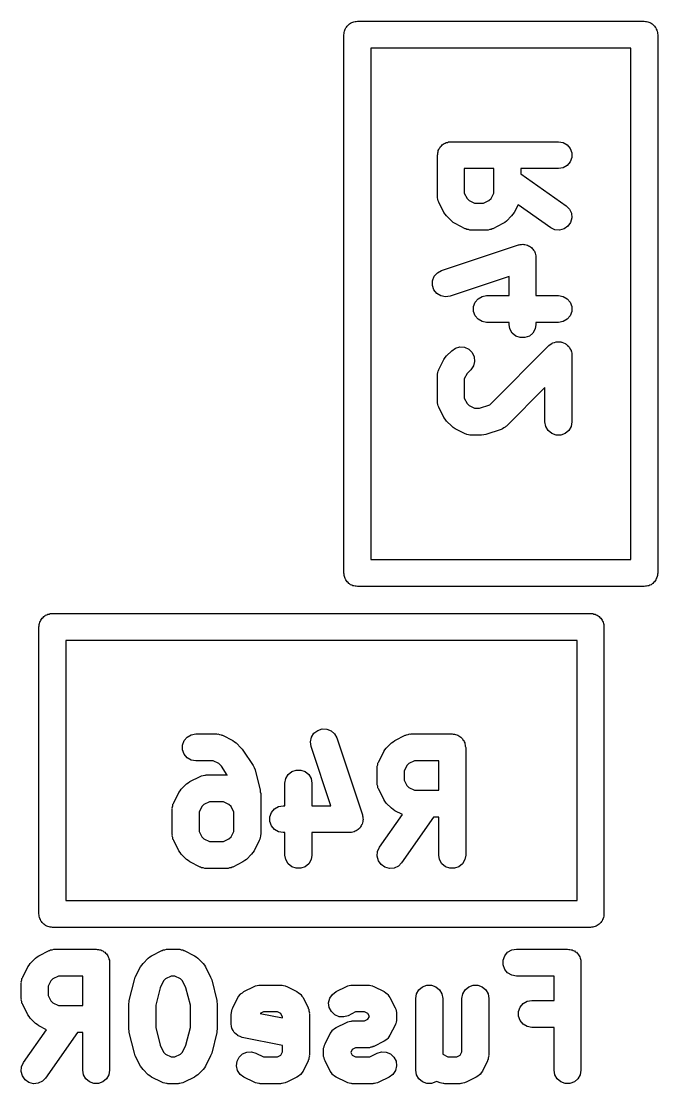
# Model space of a CAD drawing. Extents: x 100 to 214, y -112 to -50.
# Drawn here: x 117.93 to 121.47, y -90.35 to -84.42 of the extents above; entities that cross this region are included whole.
import ezdxf

# ---------------------------------------------------------------- set-up
doc = ezdxf.new("R2010")
doc.units = 0
doc.header["$MEASUREMENT"] = 0
doc.layers.add('BLACK', color=7, linetype='CONTINUOUS')

msp = doc.modelspace()

# ---------------------------------------------------------------- linework, layer by layer
at = {"layer": 'Black'}
for p, q in [((119.762, -84.435), (119.769, -84.4328)), ((119.769, -84.4328), (119.774, -84.4295)), ((119.774, -84.4295), (119.781, -84.4284)), ((119.781, -84.4284), (119.787, -84.4261)), ((119.787, -84.4261), (119.794, -84.4261)), ((119.794, -84.4261), (119.8, -84.425)), ((119.8, -84.425), (121.4, -84.425)), ((121.4, -84.425), (121.406, -84.4261)), ((121.406, -84.4261), (121.413, -84.4261)), ((121.413, -84.4261), (121.419, -84.4284)), ((121.419, -84.4284), (121.426, -84.4295)), ((121.426, -84.4295), (121.431, -84.4328)), ((121.431, -84.4328), (121.438, -84.435)), ((119.726, -84.487), (119.728, -84.4808)), ((119.726, -84.4935), (119.726, -84.487)), ((119.728, -84.4808), (119.73, -84.4743)), ((119.73, -84.4743), (119.733, -84.4687)), ((119.733, -84.4687), (119.735, -84.4625)), ((119.735, -84.4625), (119.739, -84.4575)), ((119.739, -84.4575), (119.743, -84.4518)), ((119.743, -84.4518), (119.748, -84.4476)), ((119.748, -84.4476), (119.752, -84.4425)), ((119.752, -84.4425), (119.757, -84.4393)), ((119.757, -84.4393), (119.762, -84.435)), ((121.438, -84.435), (121.443, -84.4393)), ((121.443, -84.4393), (121.448, -84.4425)), ((121.448, -84.4425), (121.452, -84.4476)), ((121.452, -84.4476), (121.457, -84.4518)), ((121.457, -84.4518), (121.461, -84.4575)), ((121.461, -84.4575), (121.465, -84.4625)), ((121.465, -84.4625), (121.467, -84.4687)), ((121.467, -84.4687), (121.47, -84.4743)), ((121.47, -84.4743), (121.472, -84.4808)), ((121.472, -84.4808), (121.474, -84.487)), ((121.474, -84.487), (121.474, -84.4935)), ((119.725, -84.5), (119.726, -84.4935)), ((119.725, -87.5), (119.725, -84.5)), ((121.474, -84.4935), (121.475, -84.5)), ((121.475, -84.5), (121.475, -87.5)), ((121.325, -84.575), (119.875, -84.575)), ((119.875, -84.575), (119.875, -87.425)), ((121.325, -87.425), (121.325, -84.575)), ((120.251, -85.1458), (120.254, -85.1401)), ((120.254, -85.1401), (120.256, -85.1339)), ((120.256, -85.1339), (120.261, -85.1289)), ((120.261, -85.1289), (120.264, -85.1232)), ((120.264, -85.1232), (120.269, -85.119)), ((120.269, -85.119), (120.273, -85.114)), ((120.273, -85.114), (120.279, -85.1107)), ((120.279, -85.1107), (120.284, -85.1065)), ((120.284, -85.1065), (120.29, -85.1042)), ((120.29, -85.1042), (120.296, -85.101)), ((120.296, -85.101), (120.302, -85.0998)), ((120.302, -85.0998), (120.308, -85.0976)), ((120.308, -85.0976), (120.315, -85.0976)), ((120.315, -85.0976), (120.321, -85.0964)), ((120.321, -85.0964), (120.921, -85.0964)), ((120.921, -85.0964), (120.947, -85.101)), ((120.947, -85.101), (120.97, -85.114)), ((120.97, -85.114), (120.986, -85.1339)), ((120.986, -85.1339), (120.995, -85.1584)), ((120.246, -85.1714), (120.248, -85.165)), ((120.246, -85.4), (120.246, -85.1714)), ((120.248, -85.1584), (120.25, -85.1522)), ((120.248, -85.165), (120.248, -85.1584)), ((120.25, -85.1522), (120.251, -85.1458)), ((120.995, -85.1845), (120.986, -85.2089)), ((120.995, -85.1584), (120.995, -85.1845)), ((120.396, -85.2464), (120.396, -85.3823)), ((120.561, -85.2464), (120.396, -85.2464)), ((120.561, -85.3823), (120.561, -85.2464)), ((120.921, -85.2464), (120.711, -85.2464)), ((120.711, -85.2464), (120.711, -85.2752)), ((120.947, -85.2419), (120.921, -85.2464)), ((120.97, -85.2289), (120.947, -85.2419)), ((120.986, -85.2089), (120.97, -85.2289)), ((120.711, -85.2752), (120.964, -85.4528)), ((120.247, -85.4043), (120.246, -85.4)), ((120.247, -85.4086), (120.247, -85.4043)), ((120.249, -85.417), (120.247, -85.4086)), ((120.251, -85.4257), (120.249, -85.417)), ((120.253, -85.4294), (120.251, -85.4257)), ((120.254, -85.4335), (120.253, -85.4294)), ((120.283, -85.4907), (120.254, -85.4335)), ((120.396, -85.3823), (120.412, -85.4127)), ((120.412, -85.4127), (120.423, -85.4241)), ((120.423, -85.4241), (120.453, -85.4393)), ((120.453, -85.4393), (120.504, -85.4393)), ((120.504, -85.4393), (120.534, -85.4241)), ((120.534, -85.4241), (120.546, -85.4127)), ((120.546, -85.4127), (120.561, -85.3823)), ((120.29, -85.5003), (120.283, -85.4907)), ((120.674, -85.4907), (120.667, -85.5003)), ((120.696, -85.4478), (120.674, -85.4907)), ((120.878, -85.5757), (120.696, -85.4478)), ((120.964, -85.4528), (120.983, -85.4713)), ((120.983, -85.4713), (120.994, -85.4949)), ((120.994, -85.4949), (120.996, -85.5208)), ((120.297, -85.5102), (120.29, -85.5003)), ((120.326, -85.5387), (120.297, -85.5102)), ((120.335, -85.5456), (120.326, -85.5387)), ((120.345, -85.5528), (120.335, -85.5456)), ((120.402, -85.5814), (120.345, -85.5528)), ((120.612, -85.5528), (120.555, -85.5814)), ((120.622, -85.5456), (120.612, -85.5528)), ((120.632, -85.5387), (120.622, -85.5456)), ((120.66, -85.5102), (120.632, -85.5387)), ((120.667, -85.5003), (120.66, -85.5102)), ((120.989, -85.546), (120.974, -85.5673)), ((120.996, -85.5208), (120.989, -85.546)), ((120.406, -85.5826), (120.402, -85.5814)), ((120.41, -85.5848), (120.406, -85.5826)), ((120.419, -85.5863), (120.41, -85.5848)), ((120.427, -85.5888), (120.419, -85.5863)), ((120.431, -85.5885), (120.427, -85.5888)), ((120.436, -85.5893), (120.431, -85.5885)), ((120.521, -85.5893), (120.436, -85.5893)), ((120.526, -85.5885), (120.521, -85.5893)), ((120.53, -85.5888), (120.526, -85.5885)), ((120.538, -85.5863), (120.53, -85.5888)), ((120.547, -85.5848), (120.538, -85.5863)), ((120.551, -85.5826), (120.547, -85.5848)), ((120.555, -85.5814), (120.551, -85.5826)), ((120.902, -85.5867), (120.878, -85.5757)), ((120.928, -85.589), (120.902, -85.5867)), ((120.953, -85.5823), (120.928, -85.589)), ((120.974, -85.5673), (120.953, -85.5823)), ((120.269, -85.8146), (120.698, -85.6717)), ((120.698, -85.6717), (120.703, -85.6709)), ((120.703, -85.6709), (120.708, -85.669)), ((120.708, -85.669), (120.716, -85.669)), ((120.716, -85.669), (120.723, -85.6679)), ((120.723, -85.6679), (120.729, -85.669)), ((120.729, -85.669), (120.734, -85.669)), ((120.734, -85.669), (120.742, -85.6716)), ((120.742, -85.6716), (120.749, -85.6731)), ((120.749, -85.6731), (120.754, -85.676)), ((120.754, -85.676), (120.759, -85.6779)), ((120.759, -85.6779), (120.765, -85.6828)), ((120.765, -85.6828), (120.771, -85.6867)), ((120.771, -85.6867), (120.775, -85.6911)), ((120.775, -85.6911), (120.779, -85.6946)), ((120.779, -85.6946), (120.783, -85.7012)), ((120.783, -85.7012), (120.787, -85.7071)), ((120.787, -85.7071), (120.789, -85.7124)), ((120.789, -85.7124), (120.792, -85.7172)), ((120.792, -85.7172), (120.793, -85.7247)), ((120.793, -85.7247), (120.796, -85.7319)), ((120.796, -85.7319), (120.795, -85.7374)), ((120.795, -85.7374), (120.796, -85.7429)), ((120.796, -85.7429), (120.796, -85.9536)), ((120.219, -85.8707), (120.229, -85.8465)), ((120.229, -85.8465), (120.246, -85.827)), ((120.246, -85.827), (120.269, -85.8146)), ((120.646, -85.8469), (120.317, -85.9569)), ((120.646, -85.9536), (120.646, -85.8469)), ((120.219, -85.8967), (120.219, -85.8707)), ((120.227, -85.9214), (120.219, -85.8967)), ((120.243, -85.9418), (120.227, -85.9214)), ((120.265, -85.9555), (120.243, -85.9418)), ((120.291, -85.9607), (120.265, -85.9555)), ((120.317, -85.9569), (120.291, -85.9607)), ((120.456, -85.9911), (120.473, -85.9711)), ((120.473, -85.9711), (120.496, -85.9581)), ((120.496, -85.9581), (120.521, -85.9536)), ((120.521, -85.9536), (120.646, -85.9536)), ((120.796, -85.9536), (120.921, -85.9536)), ((120.921, -85.9536), (120.947, -85.9581)), ((120.947, -85.9581), (120.97, -85.9711)), ((120.97, -85.9711), (120.986, -85.9911)), ((120.448, -86.0155), (120.456, -85.9911)), ((120.448, -86.0416), (120.448, -86.0155)), ((120.986, -85.9911), (120.995, -86.0155)), ((120.995, -86.0155), (120.995, -86.0416)), ((120.456, -86.0661), (120.448, -86.0416)), ((120.473, -86.086), (120.456, -86.0661)), ((120.496, -86.099), (120.473, -86.086)), ((120.97, -86.086), (120.947, -86.099)), ((120.986, -86.0661), (120.97, -86.086)), ((120.995, -86.0416), (120.986, -86.0661)), ((120.521, -86.1036), (120.496, -86.099)), ((120.646, -86.1036), (120.521, -86.1036)), ((120.646, -86.1143), (120.646, -86.1036)), ((120.651, -86.1399), (120.646, -86.1143)), ((120.664, -86.1625), (120.651, -86.1399)), ((120.792, -86.1399), (120.779, -86.1625)), ((120.796, -86.1143), (120.792, -86.1399)), ((120.921, -86.1036), (120.796, -86.1036)), ((120.796, -86.1036), (120.796, -86.1143)), ((120.947, -86.099), (120.921, -86.1036)), ((120.684, -86.1792), (120.664, -86.1625)), ((120.708, -86.1881), (120.684, -86.1792)), ((120.734, -86.1881), (120.708, -86.1881)), ((120.759, -86.1792), (120.734, -86.1881)), ((120.779, -86.1625), (120.759, -86.1792)), ((120.297, -86.2898), (120.326, -86.2613)), ((120.326, -86.2613), (120.347, -86.2463)), ((120.347, -86.2463), (120.372, -86.2396)), ((120.372, -86.2396), (120.398, -86.2418)), ((120.398, -86.2418), (120.422, -86.2528)), ((120.422, -86.2528), (120.44, -86.2713)), ((120.538, -86.563), (120.868, -86.2327)), ((120.868, -86.2327), (120.876, -86.2271)), ((120.876, -86.2271), (120.884, -86.2208)), ((120.884, -86.2208), (120.887, -86.2196)), ((120.887, -86.2196), (120.89, -86.2177)), ((120.89, -86.2177), (120.899, -86.2152)), ((120.899, -86.2152), (120.908, -86.2119)), ((120.908, -86.2119), (120.912, -86.2119)), ((120.912, -86.2119), (120.915, -86.211)), ((120.915, -86.211), (120.925, -86.2119)), ((120.925, -86.2119), (120.934, -86.2119)), ((120.934, -86.2119), (120.938, -86.213)), ((120.938, -86.213), (120.941, -86.2133)), ((120.941, -86.2133), (120.95, -86.2174)), ((120.95, -86.2174), (120.959, -86.2208)), ((120.959, -86.2208), (120.961, -86.2229)), ((120.961, -86.2229), (120.964, -86.2243)), ((120.964, -86.2243), (120.971, -86.2312)), ((120.971, -86.2312), (120.979, -86.2375)), ((120.979, -86.2375), (120.981, -86.2404)), ((120.981, -86.2404), (120.983, -86.2427)), ((120.983, -86.2427), (120.987, -86.2516)), ((120.987, -86.2516), (120.992, -86.2601)), ((120.992, -86.2601), (120.992, -86.2633)), ((120.992, -86.2633), (120.994, -86.2663)), ((120.994, -86.2663), (120.995, -86.2761)), ((120.254, -86.3665), (120.283, -86.3093)), ((120.283, -86.3093), (120.29, -86.2997)), ((120.29, -86.2997), (120.297, -86.2898)), ((120.44, -86.2713), (120.451, -86.2949)), ((120.453, -86.3208), (120.447, -86.346)), ((120.451, -86.2949), (120.453, -86.3208)), ((120.995, -86.2761), (120.996, -86.2857)), ((120.996, -86.2857), (120.996, -86.6571)), ((120.247, -86.3914), (120.249, -86.383)), ((120.249, -86.383), (120.251, -86.3743)), ((120.251, -86.3743), (120.253, -86.3706)), ((120.253, -86.3706), (120.254, -86.3665)), ((120.412, -86.3873), (120.396, -86.4177)), ((120.432, -86.3673), (120.412, -86.3873)), ((120.447, -86.346), (120.432, -86.3673)), ((120.246, -86.4), (120.247, -86.3957)), ((120.246, -86.5429), (120.246, -86.4)), ((120.247, -86.3957), (120.247, -86.3914)), ((120.396, -86.4177), (120.396, -86.5252)), ((120.846, -86.4668), (120.632, -86.6816)), ((120.846, -86.6571), (120.846, -86.4668)), ((120.247, -86.5471), (120.246, -86.5429)), ((120.247, -86.5514), (120.247, -86.5471)), ((120.249, -86.5599), (120.247, -86.5514)), ((120.251, -86.5685), (120.249, -86.5599)), ((120.396, -86.5252), (120.412, -86.5556)), ((120.412, -86.5556), (120.423, -86.5669)), ((120.481, -86.5821), (120.538, -86.563)), ((120.253, -86.5723), (120.251, -86.5685)), ((120.254, -86.5764), (120.253, -86.5723)), ((120.283, -86.6335), (120.254, -86.5764)), ((120.423, -86.5669), (120.453, -86.5821)), ((120.453, -86.5821), (120.481, -86.5821)), ((120.29, -86.6432), (120.283, -86.6335)), ((120.297, -86.653), (120.29, -86.6432)), ((120.326, -86.6816), (120.297, -86.653)), ((120.335, -86.6885), (120.326, -86.6816)), ((120.632, -86.6816), (120.628, -86.6841)), ((120.851, -86.6828), (120.846, -86.6571)), ((120.864, -86.7054), (120.851, -86.6828)), ((120.992, -86.6828), (120.979, -86.7054)), ((120.996, -86.6571), (120.992, -86.6828)), ((120.345, -86.6957), (120.335, -86.6885)), ((120.402, -86.7242), (120.345, -86.6957)), ((120.406, -86.7255), (120.402, -86.7242)), ((120.41, -86.7276), (120.406, -86.7255)), ((120.419, -86.7291), (120.41, -86.7276)), ((120.427, -86.7317), (120.419, -86.7291)), ((120.431, -86.7314), (120.427, -86.7317)), ((120.436, -86.7321), (120.431, -86.7314)), ((120.493, -86.7321), (120.436, -86.7321)), ((120.505, -86.7301), (120.493, -86.7321)), ((120.517, -86.7283), (120.505, -86.7301)), ((120.602, -86.6997), (120.517, -86.7283)), ((120.606, -86.6977), (120.602, -86.6997)), ((120.61, -86.6965), (120.606, -86.6977)), ((120.617, -86.6915), (120.61, -86.6965)), ((120.625, -86.6873), (120.617, -86.6915)), ((120.628, -86.6841), (120.625, -86.6873)), ((120.884, -86.7221), (120.864, -86.7054)), ((120.908, -86.731), (120.884, -86.7221)), ((120.934, -86.731), (120.908, -86.731)), ((120.959, -86.7221), (120.934, -86.731)), ((120.979, -86.7054), (120.959, -86.7221)), ((119.875, -87.425), (121.325, -87.425)), ((119.726, -87.5065), (119.725, -87.5)), ((119.726, -87.513), (119.726, -87.5065)), ((121.475, -87.5), (121.474, -87.5065)), ((121.474, -87.5065), (121.474, -87.513)), ((119.728, -87.5192), (119.726, -87.513)), ((119.73, -87.5257), (119.728, -87.5192)), ((119.733, -87.5313), (119.73, -87.5257)), ((119.735, -87.5375), (119.733, -87.5313)), ((119.739, -87.5425), (119.735, -87.5375)), ((119.743, -87.5482), (119.739, -87.5425)), ((119.748, -87.5524), (119.743, -87.5482)), ((119.752, -87.5575), (119.748, -87.5524)), ((119.757, -87.5607), (119.752, -87.5575)), ((119.762, -87.565), (119.757, -87.5607)), ((119.769, -87.5672), (119.762, -87.565)), ((119.774, -87.5705), (119.769, -87.5672)), ((119.781, -87.5716), (119.774, -87.5705)), ((121.426, -87.5705), (121.419, -87.5716)), ((121.431, -87.5672), (121.426, -87.5705)), ((121.438, -87.565), (121.431, -87.5672)), ((121.443, -87.5607), (121.438, -87.565)), ((121.448, -87.5575), (121.443, -87.5607)), ((121.452, -87.5524), (121.448, -87.5575)), ((121.457, -87.5482), (121.452, -87.5524)), ((121.461, -87.5425), (121.457, -87.5482)), ((121.465, -87.5375), (121.461, -87.5425)), ((121.467, -87.5313), (121.465, -87.5375)), ((121.47, -87.5257), (121.467, -87.5313)), ((121.472, -87.5192), (121.47, -87.5257)), ((121.474, -87.513), (121.472, -87.5192)), ((119.787, -87.5739), (119.781, -87.5716)), ((119.794, -87.5739), (119.787, -87.5739)), ((119.8, -87.575), (119.794, -87.5739)), ((121.4, -87.575), (119.8, -87.575)), ((121.406, -87.5739), (121.4, -87.575)), ((121.413, -87.5739), (121.406, -87.5739)), ((121.419, -87.5716), (121.413, -87.5739)), ((118.043, -87.7518), (118.048, -87.7476)), ((118.048, -87.7476), (118.052, -87.7425)), ((118.052, -87.7425), (118.057, -87.7393)), ((118.057, -87.7393), (118.062, -87.735)), ((118.062, -87.735), (118.069, -87.7328)), ((118.069, -87.7328), (118.074, -87.7295)), ((118.074, -87.7295), (118.081, -87.7284)), ((118.081, -87.7284), (118.087, -87.7261)), ((118.087, -87.7261), (118.094, -87.7261)), ((118.094, -87.7261), (118.1, -87.725)), ((118.1, -87.725), (121.1, -87.725)), ((121.1, -87.725), (121.106, -87.7261)), ((121.106, -87.7261), (121.113, -87.7261)), ((121.113, -87.7261), (121.119, -87.7284)), ((121.119, -87.7284), (121.126, -87.7295)), ((121.126, -87.7295), (121.131, -87.7328)), ((121.131, -87.7328), (121.137, -87.735)), ((121.137, -87.735), (121.143, -87.7393)), ((121.143, -87.7393), (121.148, -87.7425)), ((121.148, -87.7425), (121.152, -87.7476)), ((121.152, -87.7476), (121.157, -87.7518)), ((118.025, -87.8), (118.026, -87.7935)), ((118.025, -89.4), (118.025, -87.8)), ((118.026, -87.787), (118.028, -87.7808)), ((118.026, -87.7935), (118.026, -87.787)), ((118.028, -87.7808), (118.03, -87.7743)), ((118.03, -87.7743), (118.033, -87.7687)), ((118.033, -87.7687), (118.035, -87.7625)), ((118.035, -87.7625), (118.039, -87.7575)), ((118.039, -87.7575), (118.043, -87.7518)), ((121.157, -87.7518), (121.161, -87.7575)), ((121.161, -87.7575), (121.165, -87.7625)), ((121.165, -87.7625), (121.167, -87.7687)), ((121.167, -87.7687), (121.17, -87.7743)), ((121.17, -87.7743), (121.172, -87.7808)), ((121.172, -87.7808), (121.174, -87.787)), ((121.174, -87.787), (121.174, -87.7935)), ((121.174, -87.7935), (121.175, -87.8)), ((121.175, -87.8), (121.175, -89.4)), ((118.175, -87.875), (118.175, -89.325)), ((121.025, -87.875), (118.175, -87.875)), ((121.025, -89.325), (121.025, -87.875)), ((118.874, -88.401), (118.9, -88.3964)), ((118.9, -88.3964), (119.014, -88.3964)), ((119.014, -88.3964), (119.019, -88.3972)), ((119.019, -88.3972), (119.023, -88.3969)), ((119.023, -88.3969), (119.031, -88.3994)), ((119.031, -88.3994), (119.04, -88.401)), ((119.545, -88.4153), (119.558, -88.3931)), ((119.558, -88.3931), (119.579, -88.3769)), ((119.579, -88.3769), (119.603, -88.3687)), ((119.603, -88.3687), (119.629, -88.3694)), ((119.629, -88.3694), (119.654, -88.379)), ((119.654, -88.379), (119.673, -88.3962)), ((119.673, -88.3962), (119.685, -88.4191)), ((120.074, -88.401), (120.083, -88.3994)), ((120.083, -88.3994), (120.091, -88.3969)), ((120.091, -88.3969), (120.096, -88.3972)), ((120.096, -88.3972), (120.1, -88.3964)), ((120.1, -88.3964), (120.329, -88.3964)), ((120.329, -88.3964), (120.335, -88.3976)), ((120.335, -88.3976), (120.342, -88.3976)), ((120.342, -88.3976), (120.348, -88.3998)), ((120.348, -88.3998), (120.354, -88.401)), ((118.826, -88.4584), (118.835, -88.4339)), ((118.826, -88.4845), (118.826, -88.4584)), ((118.835, -88.4339), (118.852, -88.414)), ((118.852, -88.414), (118.874, -88.401)), ((119.04, -88.401), (119.044, -88.4031)), ((119.044, -88.4031), (119.048, -88.4043)), ((119.048, -88.4043), (119.105, -88.4329)), ((119.105, -88.4329), (119.115, -88.4401)), ((119.115, -88.4401), (119.124, -88.447)), ((119.124, -88.447), (119.153, -88.4755)), ((119.539, -88.4408), (119.545, -88.4153)), ((119.543, -88.4666), (119.539, -88.4408)), ((119.685, -88.4191), (119.828, -88.8477)), ((119.961, -88.4755), (119.99, -88.447)), ((119.99, -88.447), (120, -88.4401)), ((120, -88.4401), (120.009, -88.4329)), ((120.009, -88.4329), (120.066, -88.4043)), ((120.066, -88.4043), (120.071, -88.4031)), ((120.071, -88.4031), (120.074, -88.401)), ((120.354, -88.401), (120.36, -88.4042)), ((120.36, -88.4042), (120.366, -88.4065)), ((120.366, -88.4065), (120.371, -88.4107)), ((120.371, -88.4107), (120.377, -88.414)), ((120.377, -88.414), (120.381, -88.419)), ((120.381, -88.419), (120.386, -88.4232)), ((120.386, -88.4232), (120.389, -88.4289)), ((120.389, -88.4289), (120.394, -88.4339)), ((120.394, -88.4339), (120.396, -88.4401)), ((120.396, -88.4401), (120.399, -88.4458)), ((120.399, -88.4458), (120.4, -88.4522)), ((120.4, -88.4522), (120.402, -88.4584)), ((120.402, -88.4584), (120.402, -88.465)), ((118.835, -88.5089), (118.826, -88.4845)), ((118.852, -88.5289), (118.835, -88.5089)), ((119.153, -88.4755), (119.157, -88.4816)), ((119.157, -88.4816), (119.162, -88.487)), ((119.162, -88.487), (119.22, -88.5727)), ((119.653, -88.7964), (119.543, -88.4666)), ((119.919, -88.5522), (119.947, -88.495)), ((119.947, -88.495), (119.954, -88.4854)), ((119.954, -88.4854), (119.961, -88.4755)), ((120.402, -88.465), (120.404, -88.4714)), ((120.404, -88.4714), (120.404, -89.0714)), ((118.874, -88.5419), (118.852, -88.5289)), ((118.9, -88.5464), (118.874, -88.5419)), ((118.997, -88.5464), (118.9, -88.5464)), ((119.027, -88.5616), (118.997, -88.5464)), ((119.042, -88.5764), (119.027, -88.5616)), ((119.075, -88.6255), (119.042, -88.5764)), ((119.22, -88.5727), (119.225, -88.5844)), ((119.911, -88.5771), (119.914, -88.5687)), ((119.911, -88.5815), (119.911, -88.5771)), ((119.914, -88.5687), (119.915, -88.5601)), ((119.915, -88.5601), (119.917, -88.5563)), ((119.917, -88.5563), (119.919, -88.5522)), ((120.076, -88.573), (120.061, -88.6034)), ((120.087, -88.5616), (120.076, -88.573)), ((120.118, -88.5464), (120.087, -88.5616)), ((120.254, -88.5464), (120.118, -88.5464)), ((120.254, -88.7107), (120.254, -88.5464)), ((118.866, -88.6615), (118.924, -88.6329)), ((118.924, -88.6329), (118.928, -88.6317)), ((118.928, -88.6317), (118.931, -88.6295)), ((118.931, -88.6295), (118.94, -88.628)), ((118.94, -88.628), (118.949, -88.6255)), ((118.949, -88.6255), (118.953, -88.6257)), ((118.953, -88.6257), (118.957, -88.625)), ((118.957, -88.625), (119.071, -88.625)), ((119.071, -88.625), (119.075, -88.6255)), ((119.225, -88.5844), (119.23, -88.5961)), ((119.23, -88.5961), (119.258, -88.7104)), ((119.401, -88.6458), (119.414, -88.6232)), ((119.414, -88.6232), (119.434, -88.6065)), ((119.434, -88.6065), (119.458, -88.5976)), ((119.458, -88.5976), (119.484, -88.5976)), ((119.484, -88.5976), (119.509, -88.6065)), ((119.509, -88.6065), (119.529, -88.6232)), ((119.529, -88.6232), (119.542, -88.6458)), ((119.911, -88.5857), (119.911, -88.5815)), ((119.911, -88.6714), (119.911, -88.5857)), ((120.061, -88.6034), (120.061, -88.6537)), ((118.818, -88.7041), (118.847, -88.6755)), ((118.847, -88.6755), (118.857, -88.6686)), ((118.857, -88.6686), (118.866, -88.6615)), ((119.396, -88.6714), (119.401, -88.6458)), ((119.396, -88.7964), (119.396, -88.6714)), ((119.542, -88.6458), (119.546, -88.6714)), ((119.546, -88.6714), (119.546, -88.7964)), ((119.911, -88.6757), (119.911, -88.6714)), ((119.911, -88.68), (119.911, -88.6757)), ((119.914, -88.6884), (119.911, -88.68)), ((119.915, -88.6971), (119.914, -88.6884)), ((120.061, -88.6537), (120.076, -88.6841)), ((120.076, -88.6841), (120.087, -88.6955)), ((120.087, -88.6955), (120.118, -88.7107)), ((118.776, -88.7807), (118.804, -88.7236)), ((118.804, -88.7236), (118.812, -88.7139)), ((118.812, -88.7139), (118.818, -88.7041)), ((119.258, -88.7104), (119.259, -88.7195)), ((119.259, -88.7195), (119.261, -88.7286)), ((119.261, -88.7286), (119.261, -88.9571)), ((119.917, -88.7008), (119.915, -88.6971)), ((119.919, -88.705), (119.917, -88.7008)), ((119.947, -88.7621), (119.919, -88.705)), ((120.118, -88.7107), (120.254, -88.7107)), ((118.768, -88.8057), (118.771, -88.7973)), ((118.769, -88.81), (118.768, -88.8057)), ((118.768, -88.8143), (118.769, -88.81)), ((118.768, -88.9571), (118.768, -88.8143)), ((118.771, -88.7973), (118.772, -88.7886)), ((118.772, -88.7886), (118.775, -88.7849)), ((118.775, -88.7849), (118.776, -88.7807)), ((118.933, -88.8016), (118.918, -88.832)), ((118.944, -88.7902), (118.933, -88.8016)), ((118.975, -88.775), (118.944, -88.7902)), ((119.054, -88.775), (118.975, -88.775)), ((119.084, -88.7902), (119.054, -88.775)), ((119.096, -88.8016), (119.084, -88.7902)), ((119.111, -88.832), (119.096, -88.8016)), ((119.321, -88.8339), (119.338, -88.814)), ((119.338, -88.814), (119.36, -88.801)), ((119.36, -88.801), (119.386, -88.7964)), ((119.386, -88.7964), (119.396, -88.7964)), ((119.546, -88.7964), (119.653, -88.7964)), ((119.954, -88.7718), (119.947, -88.7621)), ((119.961, -88.7816), (119.954, -88.7718)), ((119.99, -88.8102), (119.961, -88.7816)), ((120, -88.8171), (119.99, -88.8102)), ((118.918, -88.832), (118.918, -88.9394)), ((119.111, -88.9394), (119.111, -88.832)), ((119.312, -88.8584), (119.321, -88.8339)), ((119.312, -88.8845), (119.312, -88.8584)), ((119.828, -88.8477), (119.829, -88.8532)), ((119.829, -88.8532), (119.831, -88.8584)), ((119.831, -88.8584), (119.831, -88.866)), ((119.831, -88.866), (119.832, -88.8735)), ((119.832, -88.8735), (119.831, -88.8789)), ((119.924, -89.0284), (120.052, -88.8457)), ((120.009, -88.8242), (120, -88.8171)), ((120.052, -88.8457), (120.009, -88.8242)), ((120.225, -88.8607), (120.047, -89.1144)), ((120.254, -88.8607), (120.225, -88.8607)), ((120.254, -89.0714), (120.254, -88.8607)), ((119.321, -88.9089), (119.312, -88.8845)), ((119.338, -88.9289), (119.321, -88.9089)), ((119.36, -88.9419), (119.338, -88.9289)), ((119.799, -88.9327), (119.793, -88.9374)), ((119.805, -88.9289), (119.799, -88.9327)), ((119.809, -88.9246), (119.805, -88.9289)), ((119.813, -88.9212), (119.809, -88.9246)), ((119.817, -88.9147), (119.813, -88.9212)), ((119.822, -88.9089), (119.817, -88.9147)), ((119.824, -88.9037), (119.822, -88.9089)), ((119.827, -88.899), (119.824, -88.9037)), ((119.828, -88.8916), (119.827, -88.899)), ((119.831, -88.8845), (119.828, -88.8916)), ((119.831, -88.8789), (119.831, -88.8845)), ((118.769, -88.9614), (118.768, -88.9571)), ((118.768, -88.9657), (118.769, -88.9614)), ((118.771, -88.9741), (118.768, -88.9657)), ((118.772, -88.9828), (118.771, -88.9741)), ((118.775, -88.9865), (118.772, -88.9828)), ((118.776, -88.9907), (118.775, -88.9865)), ((118.804, -89.0478), (118.776, -88.9907)), ((118.918, -88.9394), (118.933, -88.9699)), ((118.933, -88.9699), (118.944, -88.9812)), ((118.944, -88.9812), (118.975, -88.9964)), ((119.054, -88.9964), (119.084, -88.9812)), ((119.084, -88.9812), (119.096, -88.9699)), ((119.096, -88.9699), (119.111, -88.9394)), ((119.253, -88.9907), (119.224, -89.0478)), ((119.254, -88.9865), (119.253, -88.9907)), ((119.256, -88.9828), (119.254, -88.9865)), ((119.258, -88.9741), (119.256, -88.9828)), ((119.26, -88.9657), (119.258, -88.9741)), ((119.261, -88.9571), (119.26, -88.9614)), ((119.26, -88.9614), (119.26, -88.9657)), ((119.386, -88.9464), (119.36, -88.9419)), ((119.396, -88.9464), (119.386, -88.9464)), ((119.396, -89.0714), (119.396, -88.9464)), ((119.757, -88.9464), (119.546, -88.9464)), ((119.546, -88.9464), (119.546, -89.0714)), ((119.763, -88.9455), (119.757, -88.9464)), ((119.768, -88.9456), (119.763, -88.9455)), ((119.775, -88.9432), (119.768, -88.9456)), ((119.783, -88.9419), (119.775, -88.9432)), ((119.788, -88.9391), (119.783, -88.9419)), ((119.793, -88.9374), (119.788, -88.9391)), ((118.812, -89.0575), (118.804, -89.0478)), ((118.975, -88.9964), (119.054, -88.9964)), ((119.224, -89.0478), (119.217, -89.0575)), ((119.913, -89.052), (119.924, -89.0284)), ((118.818, -89.0673), (118.812, -89.0575)), ((118.847, -89.0959), (118.818, -89.0673)), ((118.857, -89.1028), (118.847, -89.0959)), ((118.866, -89.1099), (118.857, -89.1028)), ((118.924, -89.1385), (118.866, -89.1099)), ((119.162, -89.1099), (119.105, -89.1385)), ((119.172, -89.1028), (119.162, -89.1099)), ((119.182, -89.0959), (119.172, -89.1028)), ((119.21, -89.0673), (119.182, -89.0959)), ((119.217, -89.0575), (119.21, -89.0673)), ((119.401, -89.0971), (119.396, -89.0714)), ((119.414, -89.1196), (119.401, -89.0971)), ((119.542, -89.0971), (119.529, -89.1196)), ((119.546, -89.0714), (119.542, -89.0971)), ((119.911, -89.078), (119.913, -89.052)), ((119.918, -89.1031), (119.911, -89.078)), ((119.933, -89.1245), (119.918, -89.1031)), ((120.258, -89.0971), (120.254, -89.0714)), ((120.271, -89.1196), (120.258, -89.0971)), ((120.399, -89.0971), (120.386, -89.1196)), ((120.404, -89.0714), (120.399, -89.0971)), ((118.928, -89.1397), (118.924, -89.1385)), ((118.931, -89.1419), (118.928, -89.1397)), ((118.94, -89.1434), (118.931, -89.1419)), ((118.949, -89.1459), (118.94, -89.1434)), ((118.953, -89.1457), (118.949, -89.1459)), ((118.957, -89.1464), (118.953, -89.1457)), ((119.071, -89.1464), (118.957, -89.1464)), ((119.076, -89.1457), (119.071, -89.1464)), ((119.08, -89.1459), (119.076, -89.1457)), ((119.088, -89.1434), (119.08, -89.1459)), ((119.097, -89.1419), (119.088, -89.1434)), ((119.101, -89.1397), (119.097, -89.1419)), ((119.105, -89.1385), (119.101, -89.1397)), ((119.434, -89.1364), (119.414, -89.1196)), ((119.458, -89.1453), (119.434, -89.1364)), ((119.484, -89.1453), (119.458, -89.1453)), ((119.509, -89.1364), (119.484, -89.1453)), ((119.529, -89.1196), (119.509, -89.1364)), ((119.954, -89.1394), (119.933, -89.1245)), ((119.979, -89.1461), (119.954, -89.1394)), ((120.005, -89.1439), (119.979, -89.1461)), ((120.029, -89.1329), (120.005, -89.1439)), ((120.047, -89.1144), (120.029, -89.1329)), ((120.291, -89.1364), (120.271, -89.1196)), ((120.316, -89.1453), (120.291, -89.1364)), ((120.342, -89.1453), (120.316, -89.1453)), ((120.366, -89.1364), (120.342, -89.1453)), ((120.386, -89.1196), (120.366, -89.1364)), ((118.175, -89.325), (121.025, -89.325)), ((118.026, -89.4065), (118.025, -89.4)), ((118.026, -89.413), (118.026, -89.4065)), ((121.175, -89.4), (121.174, -89.4065)), ((121.174, -89.4065), (121.174, -89.413)), ((118.028, -89.4192), (118.026, -89.413)), ((118.03, -89.4257), (118.028, -89.4192)), ((118.033, -89.4313), (118.03, -89.4257)), ((118.035, -89.4375), (118.033, -89.4313)), ((118.039, -89.4425), (118.035, -89.4375)), ((118.043, -89.4482), (118.039, -89.4425)), ((118.048, -89.4524), (118.043, -89.4482)), ((118.052, -89.4575), (118.048, -89.4524)), ((118.057, -89.4607), (118.052, -89.4575)), ((118.062, -89.465), (118.057, -89.4607)), ((118.069, -89.4672), (118.062, -89.465)), ((121.137, -89.465), (121.131, -89.4672)), ((121.143, -89.4607), (121.137, -89.465)), ((121.148, -89.4575), (121.143, -89.4607)), ((121.152, -89.4524), (121.148, -89.4575)), ((121.157, -89.4482), (121.152, -89.4524)), ((121.161, -89.4425), (121.157, -89.4482)), ((121.165, -89.4375), (121.161, -89.4425)), ((121.167, -89.4313), (121.165, -89.4375)), ((121.17, -89.4257), (121.167, -89.4313)), ((121.172, -89.4192), (121.17, -89.4257)), ((121.174, -89.413), (121.172, -89.4192)), ((118.074, -89.4705), (118.069, -89.4672)), ((118.081, -89.4716), (118.074, -89.4705)), ((118.087, -89.4739), (118.081, -89.4716)), ((118.094, -89.4739), (118.087, -89.4739)), ((118.1, -89.475), (118.094, -89.4739)), ((121.1, -89.475), (118.1, -89.475)), ((121.106, -89.4739), (121.1, -89.475)), ((121.113, -89.4739), (121.106, -89.4739)), ((121.119, -89.4716), (121.113, -89.4739)), ((121.126, -89.4705), (121.119, -89.4716)), ((121.131, -89.4672), (121.126, -89.4705)), ((118.005, -89.6465), (118.015, -89.6396)), ((118.015, -89.6396), (118.025, -89.6325)), ((118.025, -89.6325), (118.082, -89.6039)), ((118.082, -89.6039), (118.086, -89.6027)), ((118.086, -89.6027), (118.09, -89.6005)), ((118.09, -89.6005), (118.098, -89.599)), ((118.098, -89.599), (118.107, -89.5965)), ((118.107, -89.5965), (118.111, -89.5967)), ((118.111, -89.5967), (118.115, -89.596)), ((118.115, -89.596), (118.344, -89.596)), ((118.344, -89.596), (118.35, -89.5971)), ((118.35, -89.5971), (118.357, -89.5971)), ((118.357, -89.5971), (118.363, -89.5994)), ((118.363, -89.5994), (118.369, -89.6005)), ((118.369, -89.6005), (118.375, -89.6038)), ((118.375, -89.6038), (118.381, -89.606)), ((118.381, -89.606), (118.386, -89.6102)), ((118.386, -89.6102), (118.392, -89.6135)), ((118.392, -89.6135), (118.396, -89.6185)), ((118.396, -89.6185), (118.401, -89.6228)), ((118.401, -89.6228), (118.405, -89.6284)), ((118.405, -89.6284), (118.409, -89.6335)), ((118.409, -89.6335), (118.411, -89.6396)), ((118.411, -89.6396), (118.414, -89.6453)), ((118.634, -89.6465), (118.643, -89.6396)), ((118.643, -89.6396), (118.653, -89.6325)), ((118.653, -89.6325), (118.71, -89.6039)), ((118.71, -89.6039), (118.714, -89.6027)), ((118.714, -89.6027), (118.718, -89.6005)), ((118.718, -89.6005), (118.727, -89.599)), ((118.727, -89.599), (118.735, -89.5965)), ((118.735, -89.5965), (118.74, -89.5967)), ((118.74, -89.5967), (118.744, -89.596)), ((118.744, -89.596), (118.801, -89.596)), ((118.801, -89.596), (118.805, -89.5967)), ((118.805, -89.5967), (118.81, -89.5965)), ((118.81, -89.5965), (118.818, -89.599)), ((118.818, -89.599), (118.827, -89.6005)), ((118.827, -89.6005), (118.83, -89.6027)), ((118.83, -89.6027), (118.834, -89.6039)), ((118.834, -89.6039), (118.892, -89.6325)), ((118.892, -89.6325), (118.901, -89.6396)), ((118.901, -89.6396), (118.911, -89.6465)), ((120.613, -89.6579), (120.622, -89.6335)), ((120.622, -89.6335), (120.638, -89.6135)), ((120.638, -89.6135), (120.661, -89.6005)), ((120.661, -89.6005), (120.687, -89.596)), ((120.687, -89.596), (120.972, -89.596)), ((120.972, -89.596), (120.979, -89.5971)), ((120.979, -89.5971), (120.985, -89.5971)), ((120.985, -89.5971), (120.992, -89.5994)), ((120.992, -89.5994), (120.998, -89.6005)), ((120.998, -89.6005), (121.004, -89.6038)), ((121.004, -89.6038), (121.01, -89.606)), ((121.01, -89.606), (121.015, -89.6102)), ((121.015, -89.6102), (121.021, -89.6135)), ((121.021, -89.6135), (121.025, -89.6185)), ((121.025, -89.6185), (121.03, -89.6228)), ((121.03, -89.6228), (121.033, -89.6284)), ((121.033, -89.6284), (121.037, -89.6335)), ((121.037, -89.6335), (121.04, -89.6396)), ((121.04, -89.6396), (121.043, -89.6453)), ((117.934, -89.7517), (117.962, -89.6946)), ((117.962, -89.6946), (117.97, -89.6849)), ((117.97, -89.6849), (117.976, -89.6751)), ((117.976, -89.6751), (118.005, -89.6465)), ((118.414, -89.6453), (118.415, -89.6518)), ((118.415, -89.6518), (118.418, -89.6579)), ((118.418, -89.6579), (118.418, -89.6645)), ((118.418, -89.6645), (118.419, -89.671)), ((118.419, -89.671), (118.419, -90.271)), ((118.562, -89.7517), (118.591, -89.6946)), ((118.591, -89.6946), (118.598, -89.6849)), ((118.598, -89.6849), (118.605, -89.6751)), ((118.605, -89.6751), (118.634, -89.6465)), ((118.911, -89.6465), (118.94, -89.6751)), ((118.94, -89.6751), (118.947, -89.6849)), ((118.947, -89.6849), (118.954, -89.6946)), ((118.954, -89.6946), (118.982, -89.7517)), ((120.613, -89.684), (120.613, -89.6579)), ((120.622, -89.7085), (120.613, -89.684)), ((121.043, -89.6453), (121.044, -89.6518)), ((121.044, -89.6518), (121.046, -89.6579)), ((121.046, -89.6579), (121.046, -89.6645)), ((121.046, -89.6645), (121.047, -89.671)), ((121.047, -89.671), (121.047, -90.271)), ((117.929, -89.7683), (117.93, -89.7596)), ((117.93, -89.7596), (117.933, -89.7559)), ((117.933, -89.7559), (117.934, -89.7517)), ((118.103, -89.7612), (118.091, -89.7725)), ((118.133, -89.746), (118.103, -89.7612)), ((118.269, -89.746), (118.133, -89.746)), ((118.269, -89.9103), (118.269, -89.746)), ((118.557, -89.7671), (118.56, -89.7596)), ((118.56, -89.7596), (118.562, -89.7517)), ((118.731, -89.7612), (118.72, -89.7725)), ((118.762, -89.746), (118.731, -89.7612)), ((118.783, -89.746), (118.762, -89.746)), ((118.814, -89.7612), (118.783, -89.746)), ((118.825, -89.7725), (118.814, -89.7612)), ((118.982, -89.7517), (118.985, -89.7596)), ((118.985, -89.7596), (118.988, -89.7671)), ((120.638, -89.7284), (120.622, -89.7085)), ((120.661, -89.7414), (120.638, -89.7284)), ((120.687, -89.746), (120.661, -89.7414)), ((120.897, -89.746), (120.687, -89.746)), ((120.897, -89.8817), (120.897, -89.746)), ((117.926, -89.7767), (117.929, -89.7683)), ((117.927, -89.781), (117.926, -89.7767)), ((117.926, -89.7853), (117.927, -89.781)), ((117.926, -89.871), (117.926, -89.7853)), ((118.091, -89.7725), (118.076, -89.803)), ((118.076, -89.803), (118.076, -89.8533)), ((118.528, -89.8813), (118.557, -89.7671)), ((118.7, -89.8114), (118.676, -89.9088)), ((118.72, -89.7725), (118.7, -89.8114)), ((118.844, -89.8114), (118.825, -89.7725)), ((118.869, -89.9088), (118.844, -89.8114)), ((118.988, -89.7671), (119.017, -89.8813)), ((119.167, -89.8325), (119.225, -89.8039)), ((119.225, -89.8039), (119.229, -89.8027)), ((119.229, -89.8027), (119.232, -89.8005)), ((119.232, -89.8005), (119.241, -89.799)), ((119.241, -89.799), (119.25, -89.7965)), ((119.25, -89.7965), (119.254, -89.7967)), ((119.254, -89.7967), (119.258, -89.796)), ((119.258, -89.796), (119.372, -89.796)), ((119.372, -89.796), (119.377, -89.7967)), ((119.377, -89.7967), (119.381, -89.7965)), ((119.381, -89.7965), (119.389, -89.799)), ((119.389, -89.799), (119.398, -89.8005)), ((119.398, -89.8005), (119.402, -89.8027)), ((119.402, -89.8027), (119.406, -89.8039)), ((119.406, -89.8039), (119.463, -89.8325)), ((119.682, -89.8325), (119.739, -89.8039)), ((119.739, -89.8039), (119.743, -89.8027)), ((119.743, -89.8027), (119.747, -89.8005)), ((119.747, -89.8005), (119.755, -89.799)), ((119.755, -89.799), (119.764, -89.7965)), ((119.764, -89.7965), (119.768, -89.7967)), ((119.768, -89.7967), (119.772, -89.796)), ((119.772, -89.796), (119.858, -89.796)), ((119.858, -89.796), (119.862, -89.7967)), ((119.862, -89.7967), (119.867, -89.7965)), ((119.867, -89.7965), (119.875, -89.799)), ((119.875, -89.799), (119.884, -89.8005)), ((119.884, -89.8005), (119.887, -89.8027)), ((119.887, -89.8027), (119.892, -89.8039)), ((119.892, -89.8039), (119.949, -89.8325)), ((120.143, -89.8228), (120.163, -89.806)), ((120.163, -89.806), (120.188, -89.7971)), ((120.188, -89.7971), (120.214, -89.7971)), ((120.214, -89.7971), (120.238, -89.806)), ((120.238, -89.806), (120.258, -89.8228)), ((120.401, -89.8228), (120.421, -89.806)), ((120.421, -89.806), (120.445, -89.7971)), ((120.445, -89.7971), (120.471, -89.7971)), ((120.471, -89.7971), (120.496, -89.806)), ((120.496, -89.806), (120.516, -89.8228)), ((117.927, -89.8752), (117.926, -89.871)), ((117.926, -89.8795), (117.927, -89.8752)), ((117.929, -89.888), (117.926, -89.8795)), ((118.076, -89.8533), (118.091, -89.8837)), ((119.105, -89.9231), (119.134, -89.866)), ((119.134, -89.866), (119.14, -89.8572)), ((119.14, -89.8572), (119.146, -89.848)), ((119.146, -89.848), (119.148, -89.8467)), ((119.148, -89.8467), (119.149, -89.8451)), ((119.149, -89.8451), (119.159, -89.839)), ((119.159, -89.839), (119.167, -89.8325)), ((119.463, -89.8325), (119.472, -89.839)), ((119.472, -89.839), (119.481, -89.8451)), ((119.481, -89.8451), (119.482, -89.8467)), ((119.482, -89.8467), (119.484, -89.848)), ((119.484, -89.848), (119.49, -89.8571)), ((119.49, -89.8571), (119.497, -89.866)), ((119.497, -89.866), (119.525, -89.9231)), ((119.64, -89.895), (119.646, -89.8697)), ((119.646, -89.8697), (119.661, -89.848)), ((119.661, -89.848), (119.682, -89.8325)), ((119.949, -89.8325), (119.958, -89.839)), ((119.958, -89.839), (119.967, -89.8451)), ((119.967, -89.8451), (119.968, -89.8467)), ((119.968, -89.8467), (119.97, -89.848)), ((119.97, -89.848), (119.976, -89.8571)), ((119.976, -89.8571), (119.982, -89.866)), ((119.982, -89.866), (120.011, -89.9231)), ((120.126, -89.871), (120.13, -89.8453)), ((120.126, -90.271), (120.126, -89.871)), ((120.13, -89.8453), (120.143, -89.8228)), ((120.258, -89.8228), (120.271, -89.8453)), ((120.271, -89.8453), (120.276, -89.871)), ((120.276, -89.871), (120.276, -90.1818)), ((120.383, -89.871), (120.388, -89.8453)), ((120.383, -90.1675), (120.383, -89.871)), ((120.388, -89.8453), (120.401, -89.8228)), ((120.516, -89.8228), (120.529, -89.8453)), ((120.529, -89.8453), (120.533, -89.871)), ((120.533, -89.871), (120.533, -90.1853)), ((117.93, -89.8966), (117.929, -89.888)), ((117.933, -89.9004), (117.93, -89.8966)), ((117.934, -89.9045), (117.933, -89.9004)), ((117.962, -89.9617), (117.934, -89.9045)), ((118.091, -89.8837), (118.103, -89.895)), ((118.103, -89.895), (118.133, -89.9103)), ((118.133, -89.9103), (118.269, -89.9103)), ((118.526, -89.8995), (118.528, -89.8905)), ((118.526, -90.0424), (118.526, -89.8995)), ((118.528, -89.8905), (118.528, -89.8813)), ((118.676, -89.9088), (118.676, -90.0332)), ((118.869, -90.0332), (118.869, -89.9088)), ((119.017, -89.8813), (119.017, -89.8905)), ((119.017, -89.8905), (119.019, -89.8995)), ((119.019, -89.8995), (119.019, -90.0424)), ((119.098, -89.9481), (119.1, -89.9397)), ((119.1, -89.9397), (119.102, -89.931)), ((119.102, -89.931), (119.104, -89.9273)), ((119.104, -89.9273), (119.105, -89.9231)), ((119.525, -89.9231), (119.526, -89.9273)), ((119.526, -89.9273), (119.529, -89.931)), ((119.529, -89.931), (119.53, -89.9397)), ((119.53, -89.9397), (119.533, -89.9481)), ((119.643, -89.9209), (119.64, -89.895)), ((119.655, -89.9442), (119.643, -89.9209)), ((120.011, -89.9231), (120.012, -89.9273)), ((120.012, -89.9273), (120.014, -89.931)), ((120.014, -89.931), (120.016, -89.9397)), ((120.016, -89.9397), (120.018, -89.9481)), ((120.699, -89.9437), (120.707, -89.9192)), ((120.707, -89.9192), (120.724, -89.8992)), ((120.724, -89.8992), (120.747, -89.8862)), ((120.747, -89.8862), (120.772, -89.8817)), ((120.772, -89.8817), (120.897, -89.8817)), ((117.97, -89.9713), (117.962, -89.9617)), ((117.976, -89.9811), (117.97, -89.9713)), ((118.005, -90.0097), (117.976, -89.9811)), ((119.097, -89.9567), (119.098, -89.9524)), ((119.097, -90.0138), (119.097, -89.9567)), ((119.098, -89.9524), (119.098, -89.9481)), ((119.276, -89.946), (119.259, -89.9546)), ((119.259, -89.9546), (119.383, -89.9795)), ((119.355, -89.946), (119.276, -89.946)), ((119.374, -89.9554), (119.355, -89.946)), ((119.383, -89.9744), (119.374, -89.9554)), ((119.383, -89.9795), (119.383, -89.9744)), ((119.533, -89.9481), (119.532, -89.9524)), ((119.532, -89.9524), (119.533, -89.9567)), ((119.533, -89.9567), (119.533, -90.1853)), ((119.674, -89.9621), (119.655, -89.9442)), ((119.698, -89.9725), (119.674, -89.9621)), ((119.724, -89.974), (119.698, -89.9725)), ((119.749, -89.9666), (119.724, -89.974)), ((119.747, -90.0005), (119.755, -89.999)), ((119.79, -89.946), (119.749, -89.9666)), ((119.755, -89.999), (119.764, -89.9965)), ((119.764, -89.9965), (119.768, -89.9967)), ((119.768, -89.9967), (119.772, -89.996)), ((119.772, -89.996), (119.84, -89.996)), ((119.84, -89.946), (119.79, -89.946)), ((119.859, -89.9554), (119.84, -89.946)), ((119.84, -89.996), (119.859, -89.9865)), ((119.867, -89.971), (119.859, -89.9554)), ((119.859, -89.9865), (119.867, -89.971)), ((120.018, -89.9938), (120.016, -90.0023)), ((120.018, -89.9481), (120.018, -89.9524)), ((120.018, -89.9524), (120.019, -89.9567)), ((120.019, -89.9853), (120.018, -89.9895)), ((120.018, -89.9895), (120.018, -89.9938)), ((120.019, -89.9567), (120.019, -89.9853)), ((120.699, -89.9697), (120.699, -89.9437)), ((120.707, -89.9942), (120.699, -89.9697)), ((120.724, -90.0141), (120.707, -89.9942)), ((117.939, -90.228), (118.067, -90.0452)), ((118.015, -90.0166), (118.005, -90.0097)), ((118.025, -90.0238), (118.015, -90.0166)), ((118.067, -90.0452), (118.025, -90.0238)), ((118.528, -90.0514), (118.526, -90.0424)), ((118.528, -90.0606), (118.528, -90.0514)), ((118.676, -90.0332), (118.7, -90.1305)), ((118.844, -90.1305), (118.869, -90.0332)), ((119.019, -90.0424), (119.017, -90.0514)), ((119.017, -90.0514), (119.017, -90.0606)), ((119.099, -90.0258), (119.097, -90.0138)), ((119.101, -90.0379), (119.099, -90.0258)), ((119.102, -90.0386), (119.101, -90.0379)), ((119.102, -90.0395), (119.102, -90.0386)), ((119.108, -90.05), (119.102, -90.0395)), ((119.114, -90.0607), (119.108, -90.05)), ((119.648, -90.066), (119.655, -90.0572)), ((119.655, -90.0572), (119.661, -90.048)), ((119.661, -90.048), (119.662, -90.0467)), ((119.662, -90.0467), (119.664, -90.0451)), ((119.664, -90.0451), (119.673, -90.039)), ((119.673, -90.039), (119.682, -90.0325)), ((119.682, -90.0325), (119.739, -90.0039)), ((119.739, -90.0039), (119.743, -90.0027)), ((119.743, -90.0027), (119.747, -90.0005)), ((120.011, -90.0188), (119.982, -90.0759)), ((120.012, -90.0146), (120.011, -90.0188)), ((120.014, -90.0109), (120.012, -90.0146)), ((120.016, -90.0023), (120.014, -90.0109)), ((120.747, -90.0272), (120.724, -90.0141)), ((120.772, -90.0317), (120.747, -90.0272)), ((120.897, -90.0317), (120.772, -90.0317)), ((120.897, -90.271), (120.897, -90.0317)), ((118.24, -90.0603), (118.062, -90.314)), ((118.269, -90.0603), (118.24, -90.0603)), ((118.269, -90.271), (118.269, -90.0603)), ((118.557, -90.1749), (118.528, -90.0606)), ((119.017, -90.0606), (118.988, -90.1749)), ((119.114, -90.0613), (119.114, -90.0607)), ((119.115, -90.062), (119.114, -90.0613)), ((119.124, -90.0699), (119.115, -90.062)), ((119.133, -90.0779), (119.124, -90.0699)), ((119.134, -90.0782), (119.133, -90.0779)), ((119.135, -90.0788), (119.134, -90.0782)), ((119.146, -90.0829), (119.135, -90.0788)), ((119.158, -90.0874), (119.146, -90.0829)), ((119.383, -90.1325), (119.158, -90.0874)), ((119.62, -90.1231), (119.648, -90.066)), ((119.949, -90.1095), (119.892, -90.138)), ((119.958, -90.1029), (119.949, -90.1095)), ((119.967, -90.0969), (119.958, -90.1029)), ((119.968, -90.0952), (119.967, -90.0969)), ((119.97, -90.094), (119.968, -90.0952)), ((119.976, -90.0848), (119.97, -90.094)), ((119.982, -90.0759), (119.976, -90.0848)), ((118.56, -90.1824), (118.557, -90.1749)), ((118.7, -90.1305), (118.72, -90.1694)), ((118.72, -90.1694), (118.731, -90.1808)), ((118.814, -90.1808), (118.825, -90.1694)), ((118.825, -90.1694), (118.844, -90.1305)), ((118.988, -90.1749), (118.985, -90.1824)), ((119.16, -90.1798), (119.184, -90.1694)), ((119.184, -90.1694), (119.21, -90.1679)), ((119.21, -90.1679), (119.234, -90.1753)), ((119.234, -90.1753), (119.276, -90.196)), ((119.374, -90.1865), (119.383, -90.1675)), ((119.383, -90.1675), (119.383, -90.1325)), ((119.612, -90.1481), (119.615, -90.1397)), ((119.612, -90.1524), (119.612, -90.1481)), ((119.612, -90.1567), (119.612, -90.1524)), ((119.612, -90.1853), (119.612, -90.1567)), ((119.615, -90.1397), (119.616, -90.131)), ((119.616, -90.131), (119.618, -90.1273)), ((119.618, -90.1273), (119.62, -90.1231)), ((119.771, -90.1554), (119.763, -90.171)), ((119.763, -90.171), (119.771, -90.1865)), ((119.79, -90.146), (119.771, -90.1554)), ((119.858, -90.146), (119.79, -90.146)), ((119.862, -90.1452), (119.858, -90.146)), ((119.867, -90.1455), (119.862, -90.1452)), ((119.875, -90.143), (119.867, -90.1455)), ((119.869, -90.196), (119.91, -90.1753)), ((119.884, -90.1414), (119.875, -90.143)), ((119.887, -90.1393), (119.884, -90.1414)), ((119.892, -90.138), (119.887, -90.1393)), ((119.91, -90.1753), (119.935, -90.1679)), ((119.935, -90.1679), (119.961, -90.1694)), ((119.961, -90.1694), (119.985, -90.1798)), ((120.374, -90.1865), (120.383, -90.1675)), ((117.928, -90.2516), (117.939, -90.228)), ((118.562, -90.1902), (118.56, -90.1824)), ((118.591, -90.2474), (118.562, -90.1902)), ((118.731, -90.1808), (118.762, -90.196)), ((118.762, -90.196), (118.783, -90.196)), ((118.783, -90.196), (118.814, -90.1808)), ((118.982, -90.1902), (118.954, -90.2474)), ((118.985, -90.1824), (118.982, -90.1902)), ((119.126, -90.2469), (119.129, -90.221)), ((119.129, -90.221), (119.141, -90.1977)), ((119.141, -90.1977), (119.16, -90.1798)), ((119.276, -90.196), (119.355, -90.196)), ((119.355, -90.196), (119.374, -90.1865)), ((119.525, -90.2188), (119.497, -90.2759)), ((119.526, -90.2147), (119.525, -90.2188)), ((119.529, -90.2109), (119.526, -90.2147)), ((119.53, -90.2023), (119.529, -90.2109)), ((119.533, -90.1938), (119.53, -90.2023)), ((119.533, -90.1853), (119.532, -90.1895)), ((119.532, -90.1895), (119.533, -90.1938)), ((119.612, -90.1895), (119.612, -90.1853)), ((119.612, -90.1938), (119.612, -90.1895)), ((119.615, -90.2023), (119.612, -90.1938)), ((119.616, -90.2109), (119.615, -90.2023)), ((119.618, -90.2147), (119.616, -90.2109)), ((119.62, -90.2188), (119.618, -90.2147)), ((119.648, -90.2759), (119.62, -90.2188)), ((119.771, -90.1865), (119.79, -90.196)), ((119.79, -90.196), (119.869, -90.196)), ((119.985, -90.1798), (120.004, -90.1977)), ((120.004, -90.1977), (120.016, -90.221)), ((120.016, -90.221), (120.019, -90.2469)), ((120.276, -90.1818), (120.304, -90.196)), ((120.304, -90.196), (120.355, -90.196)), ((120.355, -90.196), (120.374, -90.1865)), ((120.525, -90.2188), (120.497, -90.2759)), ((120.526, -90.2147), (120.525, -90.2188)), ((120.529, -90.2109), (120.526, -90.2147)), ((120.53, -90.2023), (120.529, -90.2109)), ((120.533, -90.1938), (120.53, -90.2023)), ((120.533, -90.1853), (120.532, -90.1895)), ((120.532, -90.1895), (120.533, -90.1938)), ((117.926, -90.2775), (117.928, -90.2516)), ((117.933, -90.3027), (117.926, -90.2775)), ((118.273, -90.2966), (118.269, -90.271)), ((118.419, -90.271), (118.414, -90.2966)), ((118.598, -90.257), (118.591, -90.2474)), ((118.605, -90.2669), (118.598, -90.257)), ((118.634, -90.2954), (118.605, -90.2669)), ((118.94, -90.2669), (118.911, -90.2954)), ((118.947, -90.257), (118.94, -90.2669)), ((118.954, -90.2474), (118.947, -90.257)), ((119.132, -90.2722), (119.126, -90.2469)), ((119.146, -90.294), (119.132, -90.2722)), ((119.167, -90.3095), (119.146, -90.294)), ((119.482, -90.2952), (119.481, -90.2969)), ((119.484, -90.294), (119.482, -90.2952)), ((119.49, -90.2848), (119.484, -90.294)), ((119.497, -90.2759), (119.49, -90.2848)), ((119.655, -90.2848), (119.648, -90.2759)), ((119.661, -90.294), (119.655, -90.2848)), ((119.662, -90.2952), (119.661, -90.294)), ((119.664, -90.2969), (119.662, -90.2952)), ((119.998, -90.294), (119.977, -90.3095)), ((120.013, -90.2722), (119.998, -90.294)), ((120.019, -90.2469), (120.013, -90.2722)), ((120.13, -90.2966), (120.126, -90.271)), ((120.482, -90.2952), (120.481, -90.2969)), ((120.484, -90.294), (120.482, -90.2952)), ((120.49, -90.2848), (120.484, -90.294)), ((120.497, -90.2759), (120.49, -90.2848)), ((120.902, -90.2966), (120.897, -90.271)), ((121.047, -90.271), (121.043, -90.2966)), ((117.948, -90.324), (117.933, -90.3027)), ((117.969, -90.3389), (117.948, -90.324)), ((117.994, -90.3457), (117.969, -90.3389)), ((118.02, -90.3434), (117.994, -90.3457)), ((118.044, -90.3324), (118.02, -90.3434)), ((118.062, -90.314), (118.044, -90.3324)), ((118.286, -90.3192), (118.273, -90.2966)), ((118.306, -90.3359), (118.286, -90.3192)), ((118.331, -90.3448), (118.306, -90.3359)), ((118.357, -90.3448), (118.331, -90.3448)), ((118.381, -90.3359), (118.357, -90.3448)), ((118.401, -90.3192), (118.381, -90.3359)), ((118.414, -90.2966), (118.401, -90.3192)), ((118.643, -90.3023), (118.634, -90.2954)), ((118.653, -90.3095), (118.643, -90.3023)), ((118.71, -90.338), (118.653, -90.3095)), ((118.714, -90.3393), (118.71, -90.338)), ((118.718, -90.3414), (118.714, -90.3393)), ((118.727, -90.343), (118.718, -90.3414)), ((118.735, -90.3455), (118.727, -90.343)), ((118.74, -90.3452), (118.735, -90.3455)), ((118.744, -90.346), (118.74, -90.3452)), ((118.801, -90.346), (118.744, -90.346)), ((118.805, -90.3452), (118.801, -90.346)), ((118.81, -90.3455), (118.805, -90.3452)), ((118.818, -90.343), (118.81, -90.3455)), ((118.827, -90.3414), (118.818, -90.343)), ((118.83, -90.3393), (118.827, -90.3414)), ((118.834, -90.338), (118.83, -90.3393)), ((118.892, -90.3095), (118.834, -90.338)), ((118.901, -90.3023), (118.892, -90.3095)), ((118.911, -90.2954), (118.901, -90.3023)), ((119.225, -90.338), (119.167, -90.3095)), ((119.229, -90.3393), (119.225, -90.338)), ((119.232, -90.3414), (119.229, -90.3393)), ((119.241, -90.343), (119.232, -90.3414)), ((119.25, -90.3455), (119.241, -90.343)), ((119.254, -90.3452), (119.25, -90.3455)), ((119.258, -90.346), (119.254, -90.3452)), ((119.372, -90.346), (119.258, -90.346)), ((119.377, -90.3452), (119.372, -90.346)), ((119.381, -90.3455), (119.377, -90.3452)), ((119.389, -90.343), (119.381, -90.3455)), ((119.398, -90.3414), (119.389, -90.343)), ((119.402, -90.3393), (119.398, -90.3414)), ((119.406, -90.338), (119.402, -90.3393)), ((119.463, -90.3095), (119.406, -90.338)), ((119.472, -90.3029), (119.463, -90.3095)), ((119.481, -90.2969), (119.472, -90.3029)), ((119.673, -90.3029), (119.664, -90.2969)), ((119.682, -90.3095), (119.673, -90.3029)), ((119.739, -90.338), (119.682, -90.3095)), ((119.743, -90.3393), (119.739, -90.338)), ((119.747, -90.3414), (119.743, -90.3393)), ((119.755, -90.343), (119.747, -90.3414)), ((119.764, -90.3455), (119.755, -90.343)), ((119.768, -90.3452), (119.764, -90.3455)), ((119.772, -90.346), (119.768, -90.3452)), ((119.887, -90.346), (119.772, -90.346)), ((119.891, -90.3452), (119.887, -90.346)), ((119.895, -90.3455), (119.891, -90.3452)), ((119.904, -90.343), (119.895, -90.3455)), ((119.912, -90.3414), (119.904, -90.343)), ((119.916, -90.3393), (119.912, -90.3414)), ((119.92, -90.338), (119.916, -90.3393)), ((119.977, -90.3095), (119.92, -90.338)), ((120.143, -90.3192), (120.13, -90.2966)), ((120.163, -90.3359), (120.143, -90.3192)), ((120.188, -90.3448), (120.163, -90.3359)), ((120.214, -90.3448), (120.188, -90.3448)), ((120.238, -90.3359), (120.214, -90.3448)), ((120.242, -90.3327), (120.238, -90.3359)), ((120.253, -90.338), (120.242, -90.3327)), ((120.257, -90.3393), (120.253, -90.338)), ((120.261, -90.3414), (120.257, -90.3393)), ((120.27, -90.343), (120.261, -90.3414)), ((120.278, -90.3455), (120.27, -90.343)), ((120.282, -90.3452), (120.278, -90.3455)), ((120.287, -90.346), (120.282, -90.3452)), ((120.372, -90.346), (120.287, -90.346)), ((120.377, -90.3452), (120.372, -90.346)), ((120.381, -90.3455), (120.377, -90.3452)), ((120.389, -90.343), (120.381, -90.3455)), ((120.398, -90.3414), (120.389, -90.343)), ((120.402, -90.3393), (120.398, -90.3414)), ((120.406, -90.338), (120.402, -90.3393)), ((120.463, -90.3095), (120.406, -90.338)), ((120.472, -90.3029), (120.463, -90.3095)), ((120.481, -90.2969), (120.472, -90.3029)), ((120.915, -90.3192), (120.902, -90.2966)), ((120.935, -90.3359), (120.915, -90.3192)), ((120.959, -90.3448), (120.935, -90.3359)), ((120.985, -90.3448), (120.959, -90.3448)), ((121.01, -90.3359), (120.985, -90.3448)), ((121.03, -90.3192), (121.01, -90.3359)), ((121.043, -90.2966), (121.03, -90.3192))]:
    msp.add_line(p, q, dxfattribs=at)

doc.saveas('drawing.dxf')
